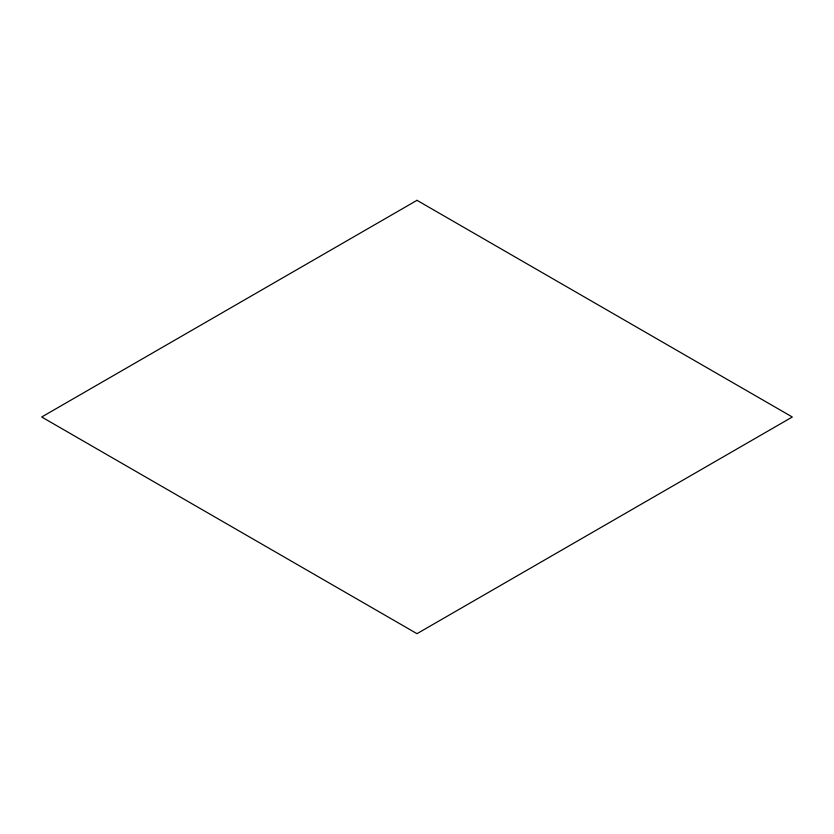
<?xml version="1.0" encoding="UTF-8"?>
<svg xmlns="http://www.w3.org/2000/svg" width="834" height="834" viewBox="0 0 834 834"><rect width="100%" height="100%" fill="white"/><g stroke="black" fill="none" stroke-linecap="round" stroke-linejoin="round"><path stroke-width="1.25" d="M417 200.327L41.7 417L417 633.673L792.3 417L417 200.327"/></g></svg>
